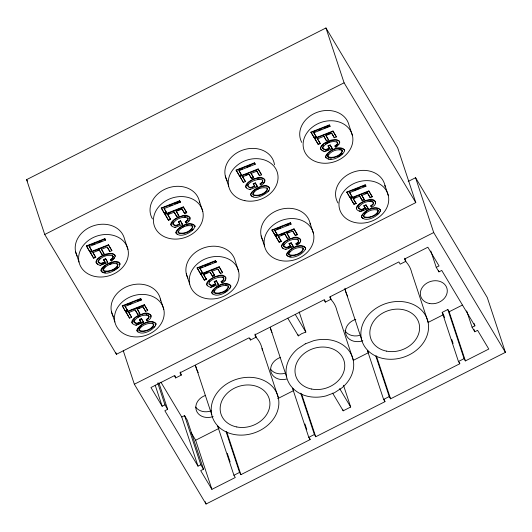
<?xml version="1.0" encoding="UTF-8"?>
<svg xmlns="http://www.w3.org/2000/svg" width="532" height="532" viewBox="0 0 532 532"><rect width="100%" height="100%" fill="white"/><g stroke="black" fill="none" stroke-linecap="round" stroke-linejoin="round"><path stroke-width="0.8" d="M120.006 264.537L120.033 263.739M155.876 323.636L155.537 325.311M194.845 226.619L194.872 225.821M230.689 286.515L230.715 285.717M269.684 188.7C267.104 181.272 252.102 188.946 250.625 194.506C253.85 201.349 265.269 194.446 268.886 190.935C273.235 180.481 250.539 189.186 250.758 194.912M344.523 150.782L344.55 149.984M380.393 209.881L380.048 211.556M103.161 270.303C105.03 265.275 113.216 261.91 117.944 264.351M138.912 329.235L139.178 330.698C142.436 333.451 157.691 328.151 152.544 323.064M139.005 330.199C140.874 325.172 149.06 321.807 153.795 324.247M252.74 193.502L252.88 194.552C257.621 196.787 265.774 193.688 267.663 188.601M288.683 254.363C290.552 249.335 298.738 245.97 303.473 248.404M327.679 156.548C329.547 151.52 337.734 148.155 342.462 150.589M363.423 215.48L363.695 216.936C366.954 219.689 382.209 214.389 377.062 209.302M363.522 216.444C365.391 211.417 373.577 208.052 378.312 210.486M117.984 264.437C116.096 269.525 107.943 272.623 103.201 270.389M153.834 324.34C151.946 329.421 143.786 332.52 139.045 330.286M192.823 226.519C190.935 231.606 182.782 234.705 178.04 232.471M228.674 286.416C226.785 291.503 218.625 294.602 213.884 292.367L213.751 291.317L214.443 290.007M303.513 248.497C301.624 253.584 293.465 256.683 288.723 254.449M342.502 150.682C340.613 155.77 332.46 158.869 327.719 156.634M378.352 210.579C376.463 215.666 368.304 218.765 363.562 216.531M136.93 330.651C139.464 324.46 149.785 319.546 155.75 323.316M175.926 232.836C178.459 226.645 188.78 221.724 194.739 225.502M211.769 292.733C214.303 286.542 224.624 281.621 230.589 285.398M286.608 254.808C289.142 248.624 299.463 243.703 305.428 247.48M325.597 156.993C328.138 150.802 338.458 145.888 344.417 149.665M361.447 216.89C363.981 210.699 374.302 205.784 380.267 209.561M150.809 316.992L151.022 315.476M189.798 219.177L190.017 217.661M264.637 181.259L264.856 179.743M300.487 241.156L300.7 239.639M375.326 203.237L375.539 201.721M247.859 184.571C246.974 186.34 249.195 187.457 250.652 187.57L254.602 186.02L254.735 186.426L250.785 187.976C241.176 184.803 259.603 176.564 262.768 180.395L262.615 182.17L260.234 184.272L261.086 185.149C269.491 181.073 262.183 174.722 255.952 178.4C251.031 179.085 239.393 187.084 249.947 189.578L257.435 186.632L255.293 182.868L253.212 183.693L254.735 186.426M358.548 206.549L358.688 208.571L361.474 209.954L365.424 208.398L363.895 205.671L365.976 204.847L367.984 208.205L368.117 208.611L360.63 211.556C349.404 208.544 363.137 200.411 368.124 199.972C374.528 196.986 379.03 204.102 371.775 207.128L370.784 205.837L372.786 204.241L373.517 202.805M305.208 249.475L305.528 248.597M113.156 256.663L112.425 258.106L110.423 259.702L111.407 260.986C125.492 248.969 95.6 254.316 96.079 262.589M149 316.56L148.268 318.003L146.273 319.599L147.258 320.882C155.657 316.813 148.355 310.462 142.117 314.133C137.196 314.818 125.559 322.818 136.119 325.311L143.607 322.365L141.459 318.608L139.377 319.426L140.907 322.159L136.957 323.715C134.942 323.769 132.787 321.508 134.41 319.705M187.989 218.745L187.264 220.188L185.262 221.784L186.247 223.068C194.652 218.998 187.344 212.647 181.113 216.318C176.192 217.003 164.554 225.003 175.108 227.497L182.596 224.551L180.454 220.787L178.373 221.611L179.896 224.344L175.946 225.9C173.937 225.954 171.783 223.693 173.405 221.891M298.678 240.723L297.947 242.166L295.945 243.762L296.936 245.046C305.335 240.969 298.033 234.625 291.795 238.296C286.874 238.981 275.237 246.981 285.79 249.475L293.278 246.529L291.137 242.765L289.056 243.59L290.585 246.323L286.635 247.872C284.62 247.932 282.465 245.671 284.088 243.862M337.667 142.909L336.942 144.345L334.941 145.941L335.925 147.231C350.009 135.208 320.118 140.561 320.597 148.834M177.901 231.42L178.147 230.795M288.583 253.398L288.829 252.773M98.181 260.414L98.566 259.809M322.698 146.652L323.669 145.416M229.764 288.344L230.369 287.393M103.753 268.028L103.062 269.338L103.334 270.795C106.593 273.554 121.841 268.254 116.701 263.167M139.151 328.616L139.603 327.925M252.986 192.877L253.432 192.192M328.271 154.273L327.579 155.583L327.852 157.04C332.068 159.447 344.024 155.583 341.89 149.718M113.948 258.545L114.473 257.927M264.151 182.084L262.914 183.354M338.465 144.784L338.99 144.165M224.63 280.517L225.156 279.899M289.282 252.088L289.92 251.377M364.121 214.17L364.759 213.458M267.862 191.507L268.753 190.529M154.027 327.247L154.925 326.262M379.442 212.507L377.381 214.456M209.249 281.787L209.834 281.155M188.075 221.272L188.787 220.62M299.469 242.599L297.454 244.175M104.398 267.317L105.223 266.625M254.077 191.48L254.895 190.788M140.242 327.213L141.066 326.522M118.184 267.35L115.584 269.265M191.859 230.396L193.023 229.425M342.701 153.588L338.392 156.448M99.151 259.177L99.956 258.532M110.556 260.108L112.558 258.512L113.289 257.069L112.245 255.174M185.395 222.19L187.776 220.088L188.129 219.151L187.796 217.907M260.234 184.272L260.101 183.866L262.482 181.764L262.635 179.989M335.074 146.347L337.075 144.751L337.807 143.314L336.756 141.412M146.406 320.005L148.408 318.409L149.133 316.966L148.089 315.07M221.245 282.086L223.626 279.985L223.773 278.209C220.607 274.379 202.187 282.618 211.796 285.797L215.746 284.241L214.216 281.508L216.298 280.69L218.439 284.447L210.958 287.393C199.726 284.387 213.458 276.248 218.446 275.815C224.85 272.823 229.352 279.945 222.097 282.964L221.106 281.681L223.493 279.579L223.839 278.642L222.928 277.152M296.085 244.168L298.08 242.572L298.811 241.129L297.767 239.234M370.924 206.243L372.919 204.647L373.65 203.211L372.606 201.309M111.933 260.121L113.236 259.19M335.925 147.231L335.792 146.825L337.102 145.894M222.097 282.964L221.964 282.558L223.267 281.634M180.062 228.707L181.06 228.035M365.584 212.767L366.581 212.095M226.745 290.931L227.703 290.292M287.765 318.189L298.352 335.872L301.857 333.584L305.834 332.081L299.157 311.878M113.875 270.209L115.012 269.584M224.564 292.188L226.266 291.243M325.498 144.106L326.748 143.427M26.6 179.65L325.956 27.97L397.65 147.763L415.785 202.606L116.428 354.285L44.735 234.492L26.6 179.65L27.451 181.073M44.735 234.492L344.091 82.812L325.956 27.97M408.164 181.465L415.572 177.715L487.265 297.508L505.4 352.35L206.044 504.03L134.35 384.237L123.211 350.548M134.35 384.237L433.706 232.557L415.572 177.715M157.745 382.993L164.967 404.825L162.16 406.248L150.955 387.529L174.343 375.678L175.686 377.926L181.299 375.087L180.268 371.961M181.299 375.087L179.956 372.839L249.182 337.76L250.525 340.008L256.138 337.162L255.107 334.043M256.138 337.162L254.795 334.921L324.021 299.842L325.365 302.09L330.977 299.243L330.206 296.903M404.786 258.206L405.816 261.325L400.204 264.171L398.86 261.924L329.634 296.996L330.977 299.243M375.818 356.028L389.224 396.579L390.574 398.82L459.794 363.748L458.451 361.501L442.205 312.37L447.818 309.524L464.064 358.654L465.407 360.902L488.795 349.052L477.596 330.339L474.79 331.755L472.103 327.266L474.91 325.843L441.746 270.442L438.94 271.859L436.253 267.37L439.06 265.947L427.861 247.227L404.473 259.077L405.816 261.325M158.882 382.807L167.653 409.321L164.847 410.744L198.004 466.145L200.81 464.722L184.564 415.592L181.758 417.015L198.004 466.145M211.896 489.354L195.643 440.223L219.031 428.373L217.688 426.132L233.934 475.262L235.284 477.503L211.896 489.354L200.69 470.64L203.497 469.217L187.251 420.087L184.564 415.592M277.671 398.668L293.132 390.827M353.275 360.357L368.709 352.536M428.08 322.452L443.548 314.618L442.205 312.37M465.407 360.902L449.161 311.772L462.315 305.109M332.62 393.135L343.2 410.817L350.688 407.027L343.492 385.268M233.934 475.262L239.546 472.416L226.14 431.864M239.546 472.416L240.896 474.664L310.123 439.585L308.773 437.337L314.385 434.498L300.72 393.161M314.385 434.498L315.735 436.745L384.955 401.667L383.612 399.419L389.224 396.579M458.451 361.501L464.064 358.654M257.076 189.465L259.097 188.528M182.915 227.071L184.265 226.446M218.08 287.28L220.108 286.342M327.406 143.128L329.401 142.23M138.074 317.085L140.069 316.188M310.934 132.142L313.973 137.216L316.055 136.392L316.188 136.797L314.106 137.622L310.934 132.142L329.328 124.907L329.946 125.944L330.079 126.35L313.767 132.754L313.634 132.348L315.117 131.77M326.429 140.707L323.689 135.946L326.429 140.707L328.51 139.883L325.77 135.128L330.798 133.146M328.51 139.883L325.903 135.534L331.649 133.273L334.329 137.748L336.404 136.924L332.979 131.018L314.592 138.254L318.209 144.478L320.291 143.66L317.291 138.46L320.291 143.66M241.348 174.715L238.928 170.672L255.24 164.268L255.107 163.863L254.489 162.825L236.095 170.06L239.267 175.54L241.348 174.715L239.201 170.945M322.512 147.224L323.243 149.133L325.624 150.057L329.574 148.501L328.051 145.775L330.133 144.95L332.141 148.308L332.274 148.714L324.786 151.66C310.648 147.411 337.454 133.612 339.715 142.556M328.184 146.18L330.266 145.356L332.274 148.714M249.222 174.483L251.456 178.22L253.538 177.402L253.671 177.808L251.589 178.626L248.983 174.27L242.585 176.784L242.452 176.378L245.452 181.578L243.37 182.396L239.752 176.172L258.14 168.937L261.571 174.842L259.49 175.666L256.81 171.191L251.064 173.452L250.931 173.046L253.538 177.402M161.256 207.979L164.295 213.053L166.376 212.228L166.509 212.634L164.428 213.458L161.256 207.979L179.65 200.75L180.401 202.187L164.089 208.597L166.509 212.634M253.345 184.099L255.427 183.274L257.435 186.632M181.838 208.704L184.518 213.179L186.592 212.354L186.732 212.76L184.651 213.585L181.838 208.704L176.81 210.679M186.592 212.354L183.307 206.855L164.913 214.09L168.531 220.315L170.612 219.497L167.746 214.702L174.144 212.188L176.75 216.551L178.832 215.726L176.092 210.965L178.832 215.726M89.25 246.516L105.562 240.105L105.429 239.699L104.811 238.668L86.417 245.897L89.589 251.377L91.67 250.559L89.117 246.11L91.67 250.559M178.506 222.017L180.587 221.199L182.596 224.551M97.037 250.539L99.171 249.701L101.911 254.469L103.993 253.644L101.253 248.883M103.993 253.644L101.386 249.289L107.132 247.028L109.811 251.503L111.893 250.678L108.468 244.78L90.074 252.008L93.692 258.233L95.773 257.415L92.774 252.221M97.994 260.986L98.726 262.888L101.107 263.819L105.063 262.263L103.534 259.53L105.615 258.712L107.624 262.063L107.757 262.469L100.269 265.415C86.131 261.172 112.937 247.373 115.198 256.318M103.667 259.935L105.748 259.117L107.757 262.469M350.508 196.833L351.898 196.288L352.031 196.694L349.95 197.518L346.784 192.039L365.171 184.803L365.923 186.247L349.61 192.65L349.477 192.245L351.898 196.288M362.139 200.198L364.221 199.374L364.353 199.786L362.279 200.604L359.532 195.843L362.279 200.604M370.731 196.96L372.121 196.414L372.254 196.82L370.172 197.645L367.359 192.764L365.205 193.608M271.945 229.957L274.978 235.031L277.059 234.206L277.192 234.612L275.111 235.437L271.945 229.957L290.332 222.722L291.084 224.165L274.771 230.569L277.192 234.612M363.895 205.671L364.028 206.077L366.109 205.252L368.117 208.611M297.282 234.333L295.2 235.157L295.333 235.563L297.415 234.738L293.99 228.833L275.603 236.068L279.214 242.293L281.302 241.475L278.708 236.959M287.44 238.522L284.693 233.761L287.44 238.522L289.514 237.704L287.147 233.561M199.799 268.088L199.939 268.494L216.245 262.083L216.112 261.678L215.493 260.647L197.106 267.875L200.271 273.355L202.353 272.53L199.799 268.088L202.027 267.21M289.195 243.995L291.27 243.171L293.278 246.529M210.599 272.923L212.461 276.035L214.542 275.217L214.675 275.623L212.601 276.447L209.987 272.085L203.59 274.598L203.457 274.193L206.463 279.393L204.374 280.211L200.763 273.987L219.151 266.751L222.576 272.657L220.494 273.481L217.814 269.006L212.075 271.267L211.935 270.861L214.542 275.217M125.991 310.595L127.381 310.043L127.514 310.455L125.432 311.273L122.267 305.794L140.654 298.565L141.406 300.001L125.1 306.412L124.96 306.006L127.381 310.043M214.356 281.913L216.431 281.096L218.439 284.447M145.655 311.4L142.842 306.518L145.655 311.4L147.736 310.575L144.312 304.676L125.924 311.905L129.535 318.129L131.623 317.311L128.618 312.118L128.751 312.523L135.148 310.003L137.761 314.365L139.843 313.541L137.096 308.779L139.843 313.541M139.517 319.832L141.598 319.014L143.607 322.365M311.067 132.548L329.461 125.313L330.079 126.35M314.725 138.659L333.118 131.424L336.404 136.924M236.228 170.466L254.622 163.231L255.24 164.268M317.424 138.865L323.822 136.352M239.885 176.577L258.279 169.342L261.571 174.842M246.003 174.981L248.138 174.144M161.395 208.384L179.783 201.156L180.401 202.187M322.711 148.268L325.491 149.652L329.441 148.095L329.574 148.501M326.149 150.662L328.397 149.778M330.645 148.894L332.141 148.308M165.046 214.496L183.44 207.261L186.732 212.76M167.613 214.296L169.741 213.458M86.556 246.303L104.944 239.074L105.562 240.105M176.225 211.37L181.971 209.109M255.806 186.818L257.302 186.227M90.207 252.414L108.601 245.186L111.893 250.678M99.304 250.107L92.907 252.627L95.773 257.415M173.033 224.105L175.813 225.488L179.763 223.939L179.896 224.344M98.194 262.023L100.974 263.413L104.924 261.857L105.063 262.263M101.632 264.424L105.376 262.948M346.917 192.444L365.304 185.209L365.923 186.247M355.27 197.518L353.135 198.356L356.141 203.557L354.053 204.374L350.435 198.15L368.829 190.915L372.121 196.414M350.575 198.556L368.962 191.321L372.254 196.82M272.078 230.363L290.465 223.127L291.084 224.165M353.135 198.356L353.268 198.762L359.665 196.248M364.221 199.374L361.614 195.025L361.747 195.43L367.492 193.169M275.736 236.474L294.123 229.239L297.415 234.738M281.142 235.157L283.27 234.319M286.775 232.943L288.929 232.092M197.239 268.281L215.626 261.052L216.245 262.083M284.826 234.166L278.429 236.68L281.302 241.475M358.555 208.165L361.334 209.548L365.291 207.992M359.226 210.878L360.497 211.151L363.496 209.974M365.737 209.089L367.984 208.205M200.897 274.392L219.284 267.157L222.576 272.657M204.168 273.913L207.726 272.517M122.4 306.199L140.787 298.971L141.406 300.001M283.716 246.083L286.495 247.466L290.452 245.917L290.585 246.323M288.657 247.892L291.649 246.715M126.057 312.311L144.445 305.082L147.736 310.575M137.815 308.5L139.969 307.649M137.236 309.185L142.982 306.924M208.877 284.002L211.656 285.385L215.613 283.835L215.746 284.241M211.57 286.695L214.562 285.518M134.037 321.92L136.824 323.31L140.774 321.754L140.907 322.159M136.731 324.613L143.467 321.96M318.821 130.313L321.049 129.436M324.015 128.272L329.202 126.23M238.795 170.267L242.499 168.81M246.948 167.068L250.658 165.612M320.158 143.254L318.076 144.072L318.209 144.478M169.888 205.857L172.109 204.986M175.075 203.823L180.268 201.781M92.821 244.654L95.048 243.776M98.014 242.612L101.718 241.156M169.09 219.636L170.479 219.091L170.612 219.497M94.25 257.555L95.64 257.009M353.926 190.496L359.12 188.461M363.569 186.712L365.79 185.841M276.866 229.292L280.57 227.836M286.502 225.508L288.73 224.63M354.618 203.696L356.001 203.151M204.993 266.047L210.18 264.005M214.629 262.263L216.112 261.678M279.779 241.614L281.169 241.069M127.926 304.843L131.637 303.386M137.569 301.052L141.273 299.596M206.33 278.987L204.241 279.805L204.374 280.211M109.426 264.364L111.308 263.666M186.725 225.595L187.889 225.295M257.701 179.224L259.097 178.965M330.139 158.948L331.336 158.815M369.78 200.943L371.422 200.956M184.258 216.883L185.901 216.896M291.15 256.763L289.135 256.69M105.629 272.71L103.607 272.63M339.177 149.246L341.218 149.406M225.342 284.979L226.479 284.986M146.147 314.658L146.912 314.711M328.124 158.869L329.069 158.968M252.474 196.594L253.285 196.793M322.272 150.536L323.383 150.982M363.163 218.566L361.594 217.442M288.324 256.49L286.755 255.36M177.635 234.512L176.072 233.382M102.796 272.431L101.612 271.766M191.54 225.249L192.212 225.561M282.392 247.766L283.277 248.351M97.755 264.298L96.272 263.007M251.809 196.301L250.911 195.463M212.82 294.123L211.916 293.278M137.981 332.041L137.076 331.197M337.607 142.476C332.952 139.816 324.507 143.241 322.651 148.169M373.451 202.373C368.796 199.713 360.35 203.138 358.495 208.065M298.612 240.291C293.957 237.631 285.511 241.056 283.656 245.983M187.929 218.313C183.274 215.653 174.828 219.078 172.973 224.012M113.09 256.231C108.435 253.571 99.989 256.996 98.134 261.93M148.933 316.128C144.278 313.468 135.84 316.892 133.978 321.827M334.941 145.941L335.792 146.825M370.784 205.837L371.775 207.128M260.101 183.866L261.086 185.149M295.945 243.762L296.936 245.046M185.262 221.784L186.247 223.068M221.106 281.681L221.964 282.558M146.273 319.599L147.258 320.882M267.051 187.636C269.185 193.502 257.229 197.365 253.013 194.958C253.664 189.518 263.041 186.074 267.623 188.508M302.894 247.533C305.029 253.398 293.072 257.262 288.856 254.855L288.55 253.957M192.784 226.426C188.202 223.999 178.825 227.437 178.173 232.876C182.642 235.117 192.936 231.839 192.65 226.02M228.055 285.458C230.19 291.317 218.233 295.18 214.017 292.773C214.669 287.333 224.052 283.895 228.634 286.322M119.9 263.42C113.941 259.649 103.62 264.564 101.087 270.755C105.223 276.58 115.225 270.589 119.208 266.771C123.617 255.786 100.96 264.437 100.947 270.349L101.233 271.3M320.789 149.253L321.381 149.951M245.95 187.171L246.542 187.869M171.111 225.089L171.703 225.787M206.955 284.986L207.553 285.684M132.116 322.904L132.714 323.602M325.75 157.545L326.129 158.011M375.399 201.435C369.554 197.578 358.541 202.393 356.44 208.73M264.717 179.457C258.871 175.6 247.859 180.415 245.757 186.752M300.567 239.353C294.715 235.496 283.702 240.311 281.601 246.648M189.877 217.375C184.032 213.518 173.02 218.339 170.918 224.67M225.728 277.272C219.876 273.415 208.87 278.236 206.762 284.567M150.889 315.19C145.037 311.333 134.031 316.154 131.929 322.485M344.091 82.812L415.785 202.606M433.706 232.557L505.4 352.35M447.818 309.524L449.161 311.772M331.895 133.505L334.329 137.748M367.359 192.764L370.172 197.645M361.747 195.43L364.353 199.786M328.051 145.775L329.441 148.095M364.028 206.077L365.424 208.398M313.634 132.348L316.055 136.392M313.767 132.754L316.188 136.797M349.61 192.65L352.031 196.694M353.268 198.762L356.141 203.557M314.592 138.254L317.69 143.421M346.784 192.039L349.95 197.518M350.435 198.15L354.053 204.374M368.377 351.978L367.366 350.289L383.612 399.419M256.677 170.785L259.49 175.666M292.906 231.32L294.814 234.519M295.333 235.563L292.653 231.088L286.908 233.349L289.514 237.704M251.064 173.452L253.671 177.808M253.212 183.693L254.602 186.02M289.056 243.59L290.452 245.917M274.638 230.163L277.059 234.206M242.585 176.784L245.452 181.578M236.095 170.06L239.267 175.54M239.752 176.172L243.37 182.396M275.603 236.068L279.214 242.293M295.253 314.399L305.834 332.081M339.682 388.633L350.688 407.027M293.538 389.896L292.527 388.207L308.773 437.337M218.067 269.239L220.494 273.481M212.075 271.267L214.675 275.623M174.011 211.783L176.75 216.551M178.373 221.611L179.417 223.354M214.216 281.508L215.613 283.835M163.956 208.192L166.376 212.228M168.019 214.981L170.479 219.091M199.939 268.494L202.353 272.53M203.59 274.598L206.463 279.393M164.913 214.09L168.531 220.315M197.106 267.875L200.271 273.355M200.763 273.987L203.856 279.16M107.378 247.26L109.811 251.503M99.171 249.701L101.911 254.469M135.015 309.597L137.761 314.365M103.534 259.53L104.924 261.857M139.377 319.426L140.774 321.754M125.1 306.412L127.514 310.455M128.751 312.523L131.623 317.311M86.417 245.897L89.589 251.377M90.074 252.008L93.692 258.233M122.267 305.794L125.432 311.273M125.924 311.905L129.535 318.129M160.923 382.209L181.758 417.015M191.081 432.602L195.643 440.223M164.967 404.825L167.653 409.321M200.81 464.722L203.497 469.217M474.132 323.503L474.91 325.843M474.012 329.421L474.79 331.755M466.684 310.887L472.103 327.266M438.428 270.303L438.94 271.859M430.84 250.991L436.253 267.37M443.808 315.396L444.579 317.737M451.801 339.569L453.091 343.473M459.282 362.186L459.794 363.748M384.915 185.282L388.313 195.563A25.303 20.781 -18.3 0 1 355.569 222.655A25.303 20.781 -18.3 0 1 347.642 187.49A25.303 20.781 -18.3 0 1 388.313 195.563M427.981 321.76A34.394 28.243 -18.3 0 0 372.699 310.781A34.394 28.243 -18.3 0 0 383.472 358.581A34.394 28.243 -18.3 0 0 427.981 321.76L411.728 272.63A34.394 28.243 -18.3 0 0 405.271 261.032M352.47 135.667A25.303 20.781 -18.3 0 0 311.799 127.594A25.303 20.781 -18.3 0 0 319.725 162.759A25.303 20.781 -18.3 0 0 352.47 135.667L349.065 125.386A25.303 20.781 -18.3 0 0 317.305 112.259A25.303 20.781 -18.3 0 0 301.764 142.423M368.829 190.915L368.962 191.321M365.171 184.803L365.304 185.209M365.976 204.847L366.109 205.252M361.334 209.548L361.474 209.954M360.497 211.151L360.63 211.556M332.979 131.018L333.118 131.424M329.328 124.907L329.461 125.313M330.133 144.95L330.266 145.356M325.491 149.652L325.624 150.057M324.653 151.254L324.786 151.66M313.973 137.216L314.106 137.622M376.383 355.928L390.574 398.82M384.184 399.326L384.955 401.667M345.202 289.86L361.454 338.99M310.076 223.201L313.474 233.488A25.303 20.781 -18.3 0 1 280.73 260.574A25.303 20.781 -18.3 0 1 272.803 225.408A25.303 20.781 -18.3 0 1 313.474 233.488M353.142 359.679L336.889 310.548A34.394 28.243 -18.3 0 0 330.432 298.951M324.593 299.749L325.365 302.09M293.99 228.833L294.123 229.239M290.332 222.722L290.465 223.127M291.137 242.765L291.27 243.171M342.688 409.261L343.2 410.817M286.495 247.466L286.635 247.872M285.657 249.069L285.79 249.475M258.14 168.937L258.279 169.342M254.489 162.825L254.622 163.231M274.978 235.031L275.111 235.437M255.293 182.868L255.427 183.274M251.456 178.22L251.589 178.626M250.652 187.57L250.785 187.976M249.814 189.173L249.947 189.578M297.84 334.322L298.352 335.872M261.132 235.876L264.537 246.163M301.544 393.853L315.735 436.745M225.289 175.979L228.687 186.267M304.962 423.991L306.764 429.45M309.604 438.029L310.123 439.585M286.615 376.909L270.362 327.779A34.394 28.243 -18.3 0 0 271.952 332.44M238.635 271.406A25.303 20.781 -18.3 0 0 197.971 263.327A25.303 20.781 -18.3 0 0 205.897 298.492A25.303 20.781 -18.3 0 0 238.635 271.406L235.237 261.119A25.303 20.781 -18.3 0 0 203.477 247.998A25.303 20.781 -18.3 0 0 187.929 278.163M262.05 348.467L278.303 397.597A34.394 28.243 -18.3 0 1 233.794 434.418A34.394 28.243 -18.3 0 1 223.021 386.618A34.394 28.243 -18.3 0 1 278.303 397.597M250.007 338.452L250.525 340.008M199.387 201.222L202.792 211.51A25.303 20.781 -18.3 0 1 170.047 238.595A25.303 20.781 -18.3 0 1 162.12 203.43A25.303 20.781 -18.3 0 1 202.792 211.51M219.151 266.751L219.284 267.157M215.493 260.647L215.626 261.052M216.298 280.69L216.431 281.096M212.461 276.035L212.601 276.447M211.656 285.385L211.796 285.797M210.818 286.987L210.958 287.393M183.307 206.855L183.44 207.261M184.518 213.179L184.651 213.585M179.65 200.75L179.783 201.156M180.454 220.787L180.587 221.199M175.813 225.488L175.946 225.9M174.975 227.091L175.108 227.497M186.293 273.794L189.698 284.081M164.295 213.053L164.428 213.458M226.712 431.771L240.896 474.664M227.284 453.331L230.123 461.909M211.776 414.827L195.53 365.697A34.394 28.243 -18.3 0 0 198.27 372.546M160.398 299.044L163.796 309.325A25.303 20.781 -18.3 0 1 131.058 336.41A25.303 20.781 -18.3 0 1 123.131 301.252A25.303 20.781 -18.3 0 1 163.796 309.325M174.915 375.585L175.686 377.926M127.953 249.428A25.303 20.781 -18.3 0 0 87.281 241.355A25.303 20.781 -18.3 0 0 95.208 276.514A25.303 20.781 -18.3 0 0 127.953 249.428L124.548 239.147A25.303 20.781 -18.3 0 0 92.787 226.02A25.303 20.781 -18.3 0 0 77.246 256.185M144.312 304.676L144.445 305.082M140.654 298.565L140.787 298.971M205.266 501.676L206.044 504.03M141.459 318.608L141.598 319.014M136.824 323.31L136.957 323.715M135.979 324.906L136.119 325.311M155.191 385.195L162.16 406.248M108.468 244.78L108.601 245.186M104.811 238.668L104.944 239.074M111.274 260.58L111.407 260.986M105.615 258.712L105.748 259.117M100.974 263.413L101.107 263.819M100.136 265.009L100.269 265.415M111.454 311.719L114.859 322M115.91 352.723L116.428 354.285M75.611 251.822L79.009 262.103M225.861 277.558L225.881 278.289M113.476 316.753A25.303 20.781 -18.3 0 1 129.083 285.757A25.303 20.781 -18.3 0 1 160.671 300.573M263.154 240.916A25.303 20.781 -18.3 0 1 278.761 209.921A25.303 20.781 -18.3 0 1 310.349 224.73M337.993 202.998A25.303 20.781 -18.3 0 1 353.6 172.002A25.303 20.781 -18.3 0 1 385.188 186.812M227.304 181.02A25.303 20.781 -18.3 0 1 242.911 150.024A25.303 20.781 -18.3 0 1 274.499 164.834M152.465 218.938A25.303 20.781 -18.3 0 1 168.072 187.942A25.303 20.781 -18.3 0 1 199.66 202.752M255.599 336.869A34.394 28.243 -18.3 0 1 262.356 350.076M211.251 410.857A13.706 11.252 -18.3 0 1 195.65 407.06M213.139 416.569A13.706 11.252 -18.3 0 1 196.368 410.551A13.706 11.252 -18.3 0 1 205.445 395.409M286.608 379.063A13.706 11.252 -18.3 0 1 271.027 372.074A13.706 11.252 -18.3 0 1 280.284 357.491M362.817 340.726A13.706 11.252 -18.3 0 1 345.953 334.435A13.706 11.252 -18.3 0 1 355.808 319.346M359.559 335.433A13.706 11.252 -18.3 0 1 344.922 330.598M347.536 295.992A34.394 28.243 -18.3 0 1 344.902 288.244M284.72 373.351A13.706 11.252 -18.3 0 1 270.489 369.142M156.016 324.041C154.779 329.907 140.262 337.202 136.797 330.246C138.646 324.547 152.112 317.518 156.016 324.041M195.005 226.226C193.768 232.092 179.251 239.387 175.786 232.431C177.635 226.732 191.108 219.703 195.005 226.226M230.855 286.123C229.618 291.988 215.101 299.283 211.636 292.327C213.485 286.628 226.951 279.599 230.855 286.123M305.694 248.205C304.457 254.07 289.94 261.365 286.475 254.402C288.324 248.71 301.79 241.681 305.694 248.205M344.683 150.39C343.446 156.255 328.929 163.543 325.464 156.588C327.313 150.895 340.779 143.866 344.683 150.39M380.533 210.286C379.296 216.152 364.779 223.44 361.314 216.484C363.157 210.792 376.629 203.763 380.533 210.286M305.262 343.865L297.86 348.699A34.394 28.243 -18.3 0 0 289.355 383.758A34.394 28.243 -18.3 0 0 326.096 395.888L334.495 392.716L341.896 387.881A34.394 28.243 -18.3 0 0 350.395 352.829A34.394 28.243 -18.3 0 0 313.654 340.699L305.262 343.865M244.886 200.677A25.303 20.781 -18.3 0 0 277.631 173.592A25.303 20.781 -18.3 0 0 236.959 165.512A25.303 20.781 -18.3 0 0 244.886 200.677M311.606 389.045A25.303 20.781 -18.3 0 0 344.344 361.953A25.303 20.781 -18.3 0 0 303.679 353.88A25.303 20.781 -18.3 0 0 311.606 389.045M429.331 303.473A13.706 11.252 -18.3 0 0 447.066 288.796A13.706 11.252 -18.3 0 0 425.035 284.427A13.706 11.252 -18.3 0 0 429.331 303.473M236.767 426.963A25.303 20.781 -18.3 0 0 269.505 399.871A25.303 20.781 -18.3 0 0 228.84 391.798A25.303 20.781 -18.3 0 0 236.767 426.963M386.445 351.12A25.303 20.781 -18.3 0 0 419.183 324.035A25.303 20.781 -18.3 0 0 378.518 315.961A25.303 20.781 -18.3 0 0 386.445 351.12"/></g></svg>
